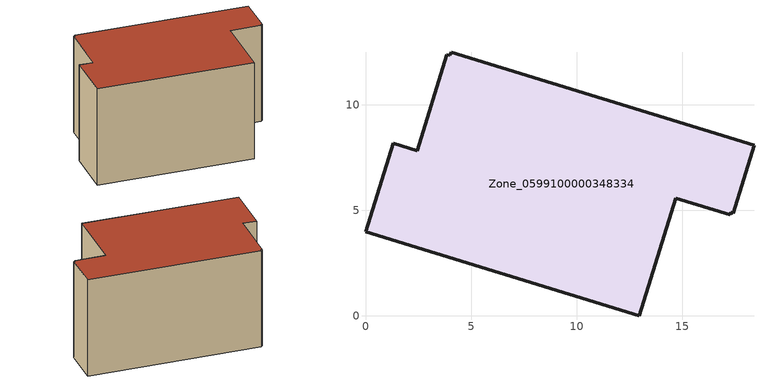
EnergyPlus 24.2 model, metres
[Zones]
Zone_0599100000348334
 floor ground (C_G): 4.05,12.48 18.39,8.07 17.4,4.86 17.3,4.9 17.26,4.79 14.68,5.58 12.96,0 0,3.99 1.31,8.17 2.45,7.82 3.85,12.37 3.99,12.33 z0
 wall outside (C_F): 0,3.99 12.96,0 14.68,5.58 17.26,4.79 17.3,4.9 17.4,4.86 18.39,8.07 4.05,12.48 3.99,12.33 3.85,12.37 2.45,7.82 1.31,8.17 0,3.99 z0:8.89
 roof outside (C_R): 17.4,4.86 18.39,8.07 4.05,12.48 3.99,12.33 3.85,12.37 2.45,7.82 1.31,8.17 0,3.99 12.96,0 14.68,5.58 17.26,4.79 17.3,4.9 z8.89
[BUILDING]
Pand.0599100000348334: North Axis=0; Terrain=City; Loads Convergence Tolerance Value=0.04; Temperature Convergence Tolerance Value=0.4; Solar Distribution=FullExterior; Maximum Number of Warmup Days=25; Minimum Number of Warmup Days=1
[Site:Location]
Rotterdam.The.Hague.AP_ZH_NLD Design_Conditions: Latitude=51.96; Longitude=4.45; Time Zone=1; Elevation=-4.5
[SITE:GROUNDTEMPERATURE:BUILDINGSURFACE]
18, 18, 18, 18, 18, 18, 18, 18, 18, 18, 18, 18
[MATERIAL] Thermal Absorptance=0.9; Solar Absorptance=0.7; Visible Absorptance=0.7
Name | Roughness | Thickness | Conductivity | Density | Specific Heat
G.D.1992-2005 | MediumSmooth | 0.15 | 0.06 | 540 | 1210
F.D.1992-2005 | Rough | 0.3 | 0.12 | 1920 | 840
R.D.1992-2005 | MediumRough | 0.2 | 0.08 | 1500 | 1000
[CONSTRUCTION]
C_G: G.D.1992-2005
C_F: F.D.1992-2005
C_R: R.D.1992-2005
[ZONE]
Zone_0599100000348334: Type=1; Multiplier=1; Ceiling Height=Autocalculate; Volume=Autocalculate; Floor Area=autocalculate; Part of Total Floor Area=Yes
[ZONEINFILTRATION:DESIGNFLOWRATE]
Infil_Zone_0599100000348334: Zone or ZoneList or Space or SpaceList=Zone_0599100000348334; Schedule=AlwaysOn; Design Flow Rate Calculation Method=Flow/Area; Flow Rate per Floor Area=0.0021; Constant Term Coefficient=1; Temperature Term Coefficient=0; Velocity Term Coefficient=0; Velocity Squared Term Coefficient=0
[HVACTEMPLATE:ZONE:IDEALLOADSAIRSYSTEM]
Zone_0599100000348334: Maximum Heating Supply Air Temperature=50; Minimum Cooling Supply Air Temperature=13; Maximum Heating Supply Air Humidity Ratio=0.0156; Minimum Cooling Supply Air Humidity Ratio=0.0077; Heating Limit=NoLimit; Cooling Limit=NoLimit; Dehumidification Control Type=ConstantSensibleHeatRatio; Cooling Sensible Heat Ratio=0.7; Dehumidification Setpoint=60; Humidification Control Type=None; Humidification Setpoint=30; Outdoor Air Method=None; Outdoor Air Flow Rate per Person=0.00944; Outdoor Air Flow Rate per Zone Floor Area=0; Outdoor Air Flow Rate per Zone=0; Demand Controlled Ventilation Type=None; Outdoor Air Economizer Type=NoEconomizer; Heat Recovery Type=None; Sensible Heat Recovery Effectiveness=0.7; Latent Heat Recovery Effectiveness=0.65
[ZONECONTROL:THERMOSTAT]
ThermostatControl_Zone_0599100000348334: Zone or ZoneList=Zone_0599100000348334; Control Type Schedule=DualSetpointControlType; Control 1=Thermostat_Zone_0599100000348334; Temperature Difference Between Cutout And Setpoint=0
[THERMOSTATSETPOINT:DUALSETPOINT]
Thermostat_Zone_0599100000348334: Heating Setpoint Temperature Schedule=HeatingSetpoint_Zone_0599100000348334; Cooling Setpoint Temperature Schedule=CoolingSetpoint_Zone_0599100000348334
[SCHEDULE:COMPACT]
HeatingSetpoint_Zone_0599100000348334: Through: 12/31, For: AllDays, Until: 24:00, 21
CoolingSetpoint_Zone_0599100000348334: Through: 12/31, For: AllDays, Until: 24:00, 24
DualSetpointControlType: Through: 12/31, For: AllDays, Until: 24:00, 4
AlwaysOn: Through: 12/31, For: AllDays, Until: 24:00, 1
